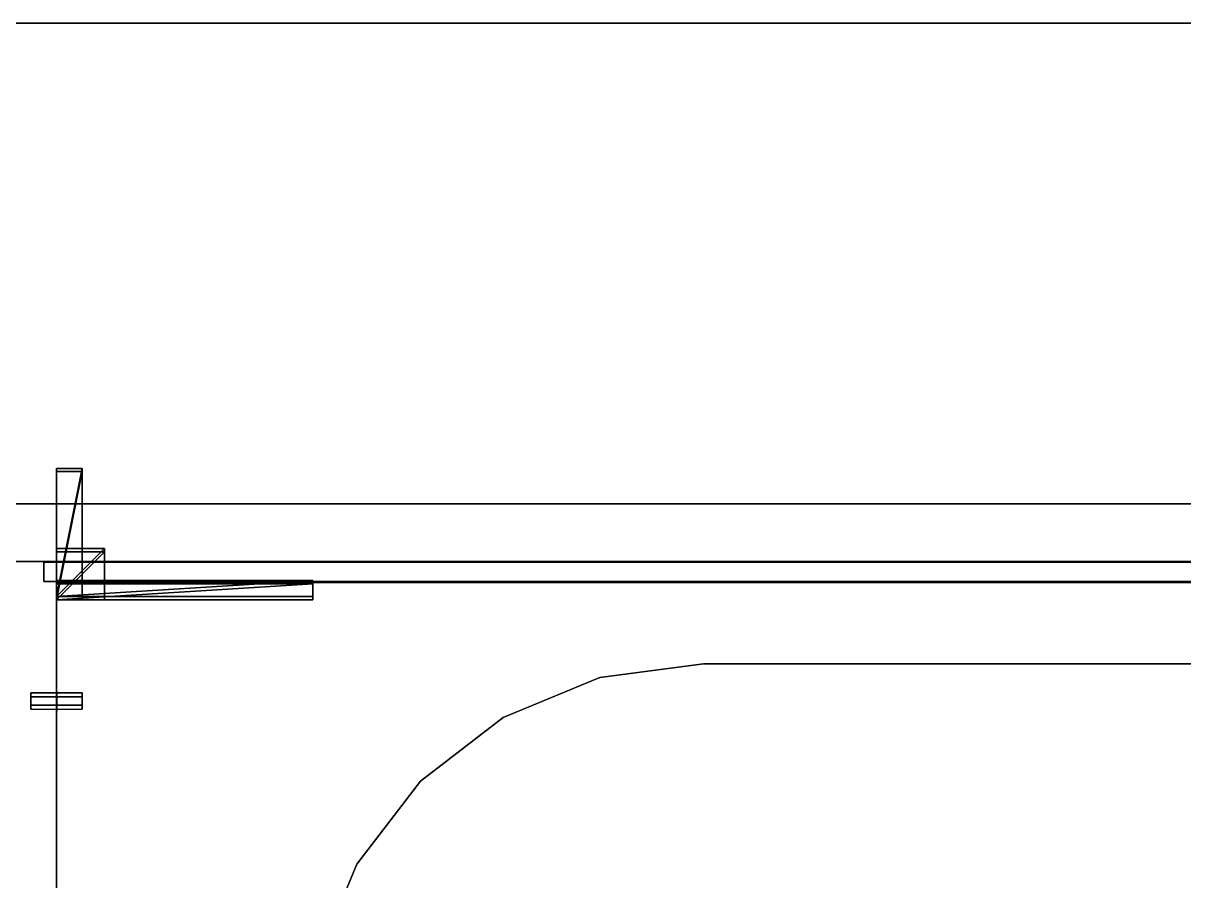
# Model space of a CAD drawing. Extents: x 0 to 3903, y -1756 to 0.
# Drawn here: x 2412.6 to 2775, y -285.7 to -18 of the extents above; entities that cross this region are included whole.
import ezdxf

# ---------------------------------------------------------------- set-up
doc = ezdxf.new("R2010")
doc.units = 0
for name, color, linetype in [('LAYER0', 7, 'CONTINUOUS'), ('LAYER1', 7, 'CONTINUOUS'), ('LAYER145', 35, 'CONTINUOUS'), ('LAYER146', 35, 'CONTINUOUS'), ('LAYER149', 35, 'CONTINUOUS'), ('LAYER151', 8, 'CONTINUOUS'), ('LAYER232', 7, 'CONTINUOUS'), ('LAYER234', 2, 'CONTINUOUS'), ('LAYER235', 7, 'CONTINUOUS'), ('LAYER236', 253, 'CONTINUOUS'), ('LAYER237', 253, 'CONTINUOUS'), ('LAYER238', 253, 'CONTINUOUS'), ('LAYER239', 253, 'CONTINUOUS'), ('LAYER240', 253, 'CONTINUOUS'), ('LAYER241', 253, 'CONTINUOUS'), ('LAYER250', 7, 'CONTINUOUS'), ('LAYER251', 7, 'CONTINUOUS'), ('LAYER252', 7, 'CONTINUOUS'), ('LAYER253', 7, 'CONTINUOUS'), ('LAYER254', 7, 'CONTINUOUS'), ('LAYER256', 254, 'CONTINUOUS'), ('LAYER259', 7, 'CONTINUOUS'), ('LAYER261', 254, 'CONTINUOUS'), ('LAYER55', 7, 'CONTINUOUS'), ('LAYER58', 7, 'CONTINUOUS'), ('LAYER59', 2, 'CONTINUOUS'), ('LAYER60', 7, 'CONTINUOUS'), ('LAYER61', 253, 'CONTINUOUS'), ('LAYER62', 253, 'CONTINUOUS'), ('LAYER63', 253, 'CONTINUOUS'), ('LAYER64', 253, 'CONTINUOUS'), ('LAYER65', 253, 'CONTINUOUS'), ('LAYER66', 253, 'CONTINUOUS'), ('LAYER68', 7, 'CONTINUOUS'), ('LAYER70', 7, 'CONTINUOUS'), ('LAYER72', 254, 'CONTINUOUS')]:
    doc.layers.add(name, color=color, linetype=linetype)

msp = doc.modelspace()

# ---------------------------------------------------------------- linework, layer by layer
at = {"layer": 'LAYER0', "invisible_edges": 1}
for points in [[(3902.994, -18.002), (0.0042, -1756.002), (0.0042, -18.002), (3902.994, -18.002)], [(0.0042, -1756.002), (3902.994, -18.002), (3902.994, -1756.002), (0.0042, -1756.002)], [(0.0042, -18.002, 5), (3902.994, -18.002), (0.0042, -18.002), (0.0042, -18.002, 5)], [(3902.994, -18.002), (0.0042, -18.002, 5), (3902.994, -18.002, 5), (3902.994, -18.002)], [(3902.994, -1756.002, 5), (0.0042, -18.002, 5), (0.0042, -1756.002, 5), (3902.994, -1756.002, 5)], [(0.0042, -18.002, 5), (3902.994, -1756.002, 5), (3902.994, -18.002, 5), (0.0042, -18.002, 5)]]:
    msp.add_3dface(points, dxfattribs=at)
at = {"layer": 'LAYER1'}
for points, invisible_edges in [([(150.0021, -168.0032, 5), (0.0021, -18.0032, 5), (3903.002, -18.0032, 5), (150.0021, -168.0032, 5)], 5), ([(0.0021, -18.0032, 2955), (3903.002, -18.0032, 5), (0.0021, -18.0032, 5), (0.0021, -18.0032, 2955)], 1), ([(3903.002, -18.0032, 5), (0.0021, -18.0032, 2955), (3903.002, -18.0032, 2955), (3903.002, -18.0032, 5)], 1), ([(150.0021, -168.0032, 5), (3903.002, -18.0032, 5), (3753.002, -168.0032, 5), (150.0021, -168.0032, 5)], 3), ([(150.0021, -168.0032, 2955), (3042.972, -168.0032, 1170), (3753.002, -168.0032, 2955), (150.0021, -168.0032, 2955)], 3), ([(150.0021, -168.0032, 2955), (666.0021, -168.0032, 1163), (3042.972, -168.0032, 1170), (150.0021, -168.0032, 2955)], 7), ([(150.0021, -168.0032, 5), (3162.972, -168.0032, 1090), (726.0021, -168.0032, 1083), (150.0021, -168.0032, 5)], 7), ([(3753.002, -168.0032, 5), (3162.972, -168.0032, 1090), (150.0021, -168.0032, 5), (3753.002, -168.0032, 5)], 3), ([(726.0021, -168.0032, 1163), (3042.972, -168.0032, 1170), (666.0021, -168.0032, 1163), (726.0021, -168.0032, 1163)], 3), ([(726.0021, -168.0032, 1163), (3042.972, -168.0032, 1090), (3042.972, -168.0032, 1170), (726.0021, -168.0032, 1163)], 5), ([(3042.972, -168.0032, 1090), (726.0021, -168.0032, 1083), (3162.972, -168.0032, 1090), (3042.972, -168.0032, 1090)], 3), ([(726.0021, -168.0032, 1083), (3042.972, -168.0032, 1090), (726.0021, -168.0032, 1163), (726.0021, -168.0032, 1083)], 3)]:
    msp.add_3dface(points, dxfattribs=dict(at, invisible_edges=invisible_edges))
at = {"layer": 'LAYER145'}
for points, invisible_edges in [([(3753, -168, 910), (2405, -168, 885), (2405, -168, 910), (3753, -168, 910)], 1), ([(2405, -168, 885), (3753, -168, 910), (3753, -168, 885), (2405, -168, 885)], 1), ([(2625, -218, 885), (2405, -168, 885), (2925, -218, 885), (2625, -218, 885)], 3), ([(2592.65, -222.26, 885), (2405, -168, 885), (2625, -218, 885), (2592.65, -222.26, 885)], 3), ([(2562.5, -234.75, 885), (2405, -168, 885), (2592.65, -222.26, 885), (2562.5, -234.75, 885)], 3), ([(2536.61, -254.6101, 885), (2405, -168, 885), (2562.5, -234.75, 885), (2536.61, -254.6101, 885)], 3), ([(2516.75, -280.5, 885), (2405, -168, 885), (2536.61, -254.6101, 885), (2516.75, -280.5, 885)], 3), ([(2504.26, -310.6499, 885), (2405, -168, 885), (2516.75, -280.5, 885), (2504.26, -310.6499, 885)], 3), ([(2405, -168, 885), (2504.26, -310.6499, 885), (2405, -738, 885), (2405, -168, 885)], 3), ([(3753, -168, 885), (2925, -218, 885), (2405, -168, 885), (3753, -168, 885)], 3), ([(2504.26, -310.6499, 910), (2405, -168, 910), (2405, -738, 910), (2504.26, -310.6499, 910)], 5), ([(2516.75, -280.5, 910), (2405, -168, 910), (2504.26, -310.6499, 910), (2516.75, -280.5, 910)], 3), ([(2536.61, -254.6101, 910), (2405, -168, 910), (2516.75, -280.5, 910), (2536.61, -254.6101, 910)], 3), ([(2562.5, -234.75, 910), (2405, -168, 910), (2536.61, -254.6101, 910), (2562.5, -234.75, 910)], 3), ([(2592.65, -222.26, 910), (2405, -168, 910), (2562.5, -234.75, 910), (2592.65, -222.26, 910)], 3), ([(2625, -218, 910), (2405, -168, 910), (2592.65, -222.26, 910), (2625, -218, 910)], 3), ([(2405, -168, 910), (2625, -218, 910), (3753, -168, 910), (2405, -168, 910)], 3), ([(2925, -218, 910), (3753, -168, 910), (2625, -218, 910), (2925, -218, 910)], 3)]:
    msp.add_3dface(points, dxfattribs=dict(at, invisible_edges=invisible_edges))
at = {"layer": 'LAYER146'}
for points, invisible_edges in [([(3735, -186, 910), (2405, -168, 910), (3753, -168, 910), (3735, -186, 910)], 5), ([(2405, -168, 910), (3735, -186, 910), (2423, -186, 910), (2405, -168, 910)], 5), ([(2405, -168, 910), (2423, -186, 910), (2405, -738, 910), (2405, -168, 910)], 3), ([(2405, -168, 930), (3753, -168, 910), (2405, -168, 910), (2405, -168, 930)], 1), ([(3753, -168, 910), (2405, -168, 930), (3753, -168, 930), (3753, -168, 910)], 1), ([(2405, -168, 930), (3735, -186, 930), (3753, -168, 930), (2405, -168, 930)], 3), ([(3735, -186, 930), (2405, -168, 930), (2423, -186, 930), (3735, -186, 930)], 3), ([(2423, -186, 930), (2405, -168, 930), (2423, -720, 930), (2423, -186, 930)], 3), ([(2405, -738, 930), (2423, -720, 930), (2405, -168, 930), (2405, -738, 930)], 3), ([(2423, -720, 910), (2405, -738, 910), (2423, -186, 910), (2423, -720, 910)], 3), ([(3735, -186, 930), (2423, -186, 910), (3735, -186, 910), (3735, -186, 930)], 1), ([(2423, -186, 910), (3735, -186, 930), (2423, -186, 930), (2423, -186, 910)], 1), ([(2423, -720, 930), (2423, -186, 910), (2423, -186, 930), (2423, -720, 930)], 1), ([(2423, -186, 910), (2423, -720, 930), (2423, -720, 910), (2423, -186, 910)], 1)]:
    msp.add_3dface(points, dxfattribs=dict(at, invisible_edges=invisible_edges))
at = {"layer": 'LAYER149'}
for points, invisible_edges in [([(3753, -168.001, 930), (3735, -186.001, 930), (155, -168.001, 930), (3753, -168.001, 930)], 3), ([(155, -168.001, 930), (3735, -186.001, 930), (173, -186.001, 930), (155, -168.001, 930)], 5), ([(155, -168.001, 980), (3753, -168.001, 930), (155, -168.001, 930), (155, -168.001, 980)], 1), ([(3753, -168.001, 930), (155, -168.001, 980), (3753, -168.001, 980), (3753, -168.001, 930)], 1), ([(3735, -186.001, 980), (3753, -168.001, 980), (155, -168.001, 980), (3735, -186.001, 980)], 5), ([(3735, -186.001, 980), (155, -168.001, 980), (173, -186.001, 980), (3735, -186.001, 980)], 3), ([(3735, -186.001, 980), (173, -186.001, 930), (3735, -186.001, 930), (3735, -186.001, 980)], 1), ([(173, -186.001, 930), (3735, -186.001, 980), (173, -186.001, 980), (173, -186.001, 930)], 1)]:
    msp.add_3dface(points, dxfattribs=dict(at, invisible_edges=invisible_edges))
at = {"layer": 'LAYER151', "invisible_edges": 1}
for points in [[(3535, -168, 1605), (907.0002, -538, 1605), (907.0002, -168, 1605), (3535, -168, 1605)], [(907.0002, -538, 1605), (3535, -168, 1605), (3535, -538, 1605), (907.0002, -538, 1605)], [(907.0002, -168, 1623), (3535, -168, 1605), (907.0002, -168, 1605), (907.0002, -168, 1623)], [(3535, -168, 1605), (907.0002, -168, 1623), (3535, -168, 1623), (3535, -168, 1605)], [(3535, -538, 1623), (907.0002, -168, 1623), (907.0002, -538, 1623), (3535, -538, 1623)], [(907.0002, -168, 1623), (3535, -538, 1623), (3535, -168, 1623), (907.0002, -168, 1623)]]:
    msp.add_3dface(points, dxfattribs=at)
at = {"layer": 'LAYER232', "invisible_edges": 1}
for points in [[(2405, -168, 1623), (2423, -518, 1623), (2405, -518, 1623), (2405, -168, 1623)], [(2423, -518, 1623), (2405, -168, 1623), (2423, -168, 1623), (2423, -518, 1623)], [(2423, -168, 2487), (2405, -518, 2487), (2423, -518, 2487), (2423, -168, 2487)], [(2405, -518, 2487), (2423, -168, 2487), (2405, -168, 2487), (2405, -518, 2487)], [(2405, -168, 1623), (2423, -168, 2487), (2423, -168, 1623), (2405, -168, 1623)], [(2423, -168, 2487), (2405, -168, 1623), (2405, -168, 2487), (2423, -168, 2487)], [(2423, -168, 2487), (2423, -518, 1623), (2423, -168, 1623), (2423, -168, 2487)], [(2423, -518, 1623), (2423, -168, 2487), (2423, -518, 2487), (2423, -518, 1623)]]:
    msp.add_3dface(points, dxfattribs=at)
at = {"layer": 'LAYER234'}
for points in [[(2503, -198, 2456.5), (2503, -193, 2456.5), (2423, -198, 2456.5), (2503, -198, 2456.5)], [(2423, -198, 2456.5), (2503, -193, 2456.5), (2423, -193, 2456.5), (2423, -198, 2456.5)], [(2423, -198, 2456.5), (2423, -193, 2456.5), (2423, -198, 2433.5), (2423, -198, 2456.5)], [(2423, -198, 2433.5), (2423, -193, 2456.5), (2423, -193, 2433.5), (2423, -198, 2433.5)], [(2503, -198, 2433.5), (2423, -198, 2433.5), (2503, -193, 2433.5), (2503, -198, 2433.5)], [(2503, -193, 2433.5), (2423, -198, 2433.5), (2423, -193, 2433.5), (2503, -193, 2433.5)], [(2503, -193, 2433.5), (2423, -193, 2433.5), (2503, -193, 2456.5), (2503, -193, 2433.5)], [(2503, -193, 2456.5), (2423, -193, 2433.5), (2423, -193, 2456.5), (2503, -193, 2456.5)], [(2503, -198, 2433.5), (2503, -193, 2433.5), (2503, -198, 2456.5), (2503, -198, 2433.5)], [(2503, -198, 2456.5), (2503, -193, 2433.5), (2503, -193, 2456.5), (2503, -198, 2456.5)], [(2503, -198, 2456.5), (2423, -198, 2456.5), (2503, -198, 2433.5), (2503, -198, 2456.5)], [(2503, -198, 2433.5), (2423, -198, 2456.5), (2423, -198, 2433.5), (2503, -198, 2433.5)]]:
    msp.add_3dface(points, dxfattribs=at)
at = {"layer": 'LAYER235', "invisible_edges": 1}
for points in [[(2423, -193, 2456.5), (2503, -198, 2456.5), (2503, -193, 2456.5), (2423, -193, 2456.5)], [(2503, -198, 2456.5), (2423, -193, 2456.5), (2423, -198, 2456.5), (2503, -198, 2456.5)], [(2423, -198, 2433.5), (2503, -193, 2433.5), (2503, -198, 2433.5), (2423, -198, 2433.5)], [(2503, -193, 2433.5), (2423, -198, 2433.5), (2423, -193, 2433.5), (2503, -193, 2433.5)], [(2423, -193, 2456.5), (2423, -198, 2433.5), (2423, -198, 2456.5), (2423, -193, 2456.5)], [(2423, -198, 2433.5), (2423, -193, 2456.5), (2423, -193, 2433.5), (2423, -198, 2433.5)], [(2503, -193, 2433.5), (2423, -193, 2456.5), (2503, -193, 2456.5), (2503, -193, 2433.5)], [(2423, -193, 2456.5), (2503, -193, 2433.5), (2423, -193, 2433.5), (2423, -193, 2456.5)], [(2503, -193, 2433.5), (2503, -198, 2456.5), (2503, -198, 2433.5), (2503, -193, 2433.5)], [(2503, -198, 2456.5), (2503, -193, 2433.5), (2503, -193, 2456.5), (2503, -198, 2456.5)], [(2423, -198, 2433.5), (2503, -198, 2456.5), (2423, -198, 2456.5), (2423, -198, 2433.5)], [(2503, -198, 2456.5), (2423, -198, 2433.5), (2503, -198, 2433.5), (2503, -198, 2456.5)]]:
    msp.add_3dface(points, dxfattribs=at)
at = {"layer": 'LAYER236'}
for points in [[(2438, -198, 2456.5), (2438, -183, 2456.5), (2423, -198, 2456.5), (2438, -198, 2456.5)], [(2423, -198, 2456.5), (2438, -183, 2456.5), (2423, -183, 2456.5), (2423, -198, 2456.5)], [(2423, -198, 2456.5), (2423, -183, 2456.5), (2423, -198, 2441.5), (2423, -198, 2456.5)], [(2423, -198, 2441.5), (2423, -183, 2456.5), (2423, -183, 2441.5), (2423, -198, 2441.5)], [(2438, -198, 2441.5), (2423, -198, 2441.5), (2438, -183, 2441.5), (2438, -198, 2441.5)], [(2438, -183, 2441.5), (2423, -198, 2441.5), (2423, -183, 2441.5), (2438, -183, 2441.5)], [(2438, -183, 2441.5), (2423, -183, 2441.5), (2438, -183, 2456.5), (2438, -183, 2441.5)], [(2438, -183, 2456.5), (2423, -183, 2441.5), (2423, -183, 2456.5), (2438, -183, 2456.5)], [(2438, -198, 2441.5), (2438, -183, 2441.5), (2438, -198, 2456.5), (2438, -198, 2441.5)], [(2438, -198, 2456.5), (2438, -183, 2441.5), (2438, -183, 2456.5), (2438, -198, 2456.5)], [(2438, -198, 2456.5), (2423, -198, 2456.5), (2438, -198, 2441.5), (2438, -198, 2456.5)], [(2438, -198, 2441.5), (2423, -198, 2456.5), (2423, -198, 2441.5), (2438, -198, 2441.5)]]:
    msp.add_3dface(points, dxfattribs=at)
at = {"layer": 'LAYER237'}
for points in [[(2438, -198, 2456.5), (2438, -183, 2456.5), (2423, -198, 2456.5), (2438, -198, 2456.5)], [(2423, -198, 2456.5), (2438, -183, 2456.5), (2423, -183, 2456.5), (2423, -198, 2456.5)], [(2423, -198, 2456.5), (2423, -183, 2456.5), (2423, -198, 2441.5), (2423, -198, 2456.5)], [(2423, -198, 2441.5), (2423, -183, 2456.5), (2423, -183, 2441.5), (2423, -198, 2441.5)], [(2438, -198, 2441.5), (2423, -198, 2441.5), (2438, -183, 2441.5), (2438, -198, 2441.5)], [(2438, -183, 2441.5), (2423, -198, 2441.5), (2423, -183, 2441.5), (2438, -183, 2441.5)], [(2438, -183, 2441.5), (2423, -183, 2441.5), (2438, -183, 2456.5), (2438, -183, 2441.5)], [(2438, -183, 2456.5), (2423, -183, 2441.5), (2423, -183, 2456.5), (2438, -183, 2456.5)], [(2438, -198, 2441.5), (2438, -183, 2441.5), (2438, -198, 2456.5), (2438, -198, 2441.5)], [(2438, -198, 2456.5), (2438, -183, 2441.5), (2438, -183, 2456.5), (2438, -198, 2456.5)], [(2438, -198, 2456.5), (2423, -198, 2456.5), (2438, -198, 2441.5), (2438, -198, 2456.5)], [(2438, -198, 2441.5), (2423, -198, 2456.5), (2423, -198, 2441.5), (2438, -198, 2441.5)]]:
    msp.add_3dface(points, dxfattribs=at)
at = {"layer": 'LAYER238'}
for points in [[(2438, -198, 2456.5), (2438, -183, 2456.5), (2423, -198, 2456.5), (2438, -198, 2456.5)], [(2423, -198, 2456.5), (2438, -183, 2456.5), (2423, -183, 2456.5), (2423, -198, 2456.5)], [(2423, -198, 2456.5), (2423, -183, 2456.5), (2423, -198, 2441.5), (2423, -198, 2456.5)], [(2423, -198, 2441.5), (2423, -183, 2456.5), (2423, -183, 2441.5), (2423, -198, 2441.5)], [(2438, -198, 2441.5), (2423, -198, 2441.5), (2438, -183, 2441.5), (2438, -198, 2441.5)], [(2438, -183, 2441.5), (2423, -198, 2441.5), (2423, -183, 2441.5), (2438, -183, 2441.5)], [(2438, -183, 2441.5), (2423, -183, 2441.5), (2438, -183, 2456.5), (2438, -183, 2441.5)], [(2438, -183, 2456.5), (2423, -183, 2441.5), (2423, -183, 2456.5), (2438, -183, 2456.5)], [(2438, -198, 2441.5), (2438, -183, 2441.5), (2438, -198, 2456.5), (2438, -198, 2441.5)], [(2438, -198, 2456.5), (2438, -183, 2441.5), (2438, -183, 2456.5), (2438, -198, 2456.5)], [(2438, -198, 2456.5), (2423, -198, 2456.5), (2438, -198, 2441.5), (2438, -198, 2456.5)], [(2438, -198, 2441.5), (2423, -198, 2456.5), (2423, -198, 2441.5), (2438, -198, 2441.5)]]:
    msp.add_3dface(points, dxfattribs=at)
at = {"layer": 'LAYER239'}
for points in [[(2438, -198, 2456.5), (2438, -183, 2456.5), (2423, -198, 2456.5), (2438, -198, 2456.5)], [(2423, -198, 2456.5), (2438, -183, 2456.5), (2423, -183, 2456.5), (2423, -198, 2456.5)], [(2423, -198, 2456.5), (2423, -183, 2456.5), (2423, -198, 2441.5), (2423, -198, 2456.5)], [(2423, -198, 2441.5), (2423, -183, 2456.5), (2423, -183, 2441.5), (2423, -198, 2441.5)], [(2438, -198, 2441.5), (2423, -198, 2441.5), (2438, -183, 2441.5), (2438, -198, 2441.5)], [(2438, -183, 2441.5), (2423, -198, 2441.5), (2423, -183, 2441.5), (2438, -183, 2441.5)], [(2438, -183, 2441.5), (2423, -183, 2441.5), (2438, -183, 2456.5), (2438, -183, 2441.5)], [(2438, -183, 2456.5), (2423, -183, 2441.5), (2423, -183, 2456.5), (2438, -183, 2456.5)], [(2438, -198, 2441.5), (2438, -183, 2441.5), (2438, -198, 2456.5), (2438, -198, 2441.5)], [(2438, -198, 2456.5), (2438, -183, 2441.5), (2438, -183, 2456.5), (2438, -198, 2456.5)], [(2438, -198, 2456.5), (2423, -198, 2456.5), (2438, -198, 2441.5), (2438, -198, 2456.5)], [(2438, -198, 2441.5), (2423, -198, 2456.5), (2423, -198, 2441.5), (2438, -198, 2441.5)]]:
    msp.add_3dface(points, dxfattribs=at)
at = {"layer": 'LAYER240'}
for points in [[(2431, -198, 2456.5), (2431, -158, 2456.5), (2423, -198, 2456.5), (2431, -198, 2456.5)], [(2423, -198, 2456.5), (2431, -158, 2456.5), (2423, -158, 2456.5), (2423, -198, 2456.5)], [(2423, -198, 2456.5), (2423, -158, 2456.5), (2423, -198, 2448.5), (2423, -198, 2456.5)], [(2423, -198, 2448.5), (2423, -158, 2456.5), (2423, -158, 2448.5), (2423, -198, 2448.5)], [(2431, -198, 2448.5), (2423, -198, 2448.5), (2431, -158, 2448.5), (2431, -198, 2448.5)], [(2431, -158, 2448.5), (2423, -198, 2448.5), (2423, -158, 2448.5), (2431, -158, 2448.5)], [(2431, -158, 2448.5), (2423, -158, 2448.5), (2431, -158, 2456.5), (2431, -158, 2448.5)], [(2431, -158, 2456.5), (2423, -158, 2448.5), (2423, -158, 2456.5), (2431, -158, 2456.5)], [(2431, -198, 2448.5), (2431, -158, 2448.5), (2431, -198, 2456.5), (2431, -198, 2448.5)], [(2431, -198, 2456.5), (2431, -158, 2448.5), (2431, -158, 2456.5), (2431, -198, 2456.5)], [(2431, -198, 2456.5), (2423, -198, 2456.5), (2431, -198, 2448.5), (2431, -198, 2456.5)], [(2431, -198, 2448.5), (2423, -198, 2456.5), (2423, -198, 2448.5), (2431, -198, 2448.5)]]:
    msp.add_3dface(points, dxfattribs=at)
at = {"layer": 'LAYER241'}
for points in [[(2503, -198, 2456.5), (2503, -193, 2456.5), (2423, -198, 2456.5), (2503, -198, 2456.5)], [(2423, -198, 2456.5), (2503, -193, 2456.5), (2423, -193, 2456.5), (2423, -198, 2456.5)], [(2423, -198, 2456.5), (2423, -193, 2456.5), (2423, -198, 2440.5), (2423, -198, 2456.5)], [(2423, -198, 2440.5), (2423, -193, 2456.5), (2423, -193, 2440.5), (2423, -198, 2440.5)], [(2503, -198, 2440.5), (2423, -198, 2440.5), (2503, -193, 2440.5), (2503, -198, 2440.5)], [(2503, -193, 2440.5), (2423, -198, 2440.5), (2423, -193, 2440.5), (2503, -193, 2440.5)], [(2503, -193, 2440.5), (2423, -193, 2440.5), (2503, -193, 2456.5), (2503, -193, 2440.5)], [(2503, -193, 2456.5), (2423, -193, 2440.5), (2423, -193, 2456.5), (2503, -193, 2456.5)], [(2503, -198, 2440.5), (2503, -193, 2440.5), (2503, -198, 2456.5), (2503, -198, 2440.5)], [(2503, -198, 2456.5), (2503, -193, 2440.5), (2503, -193, 2456.5), (2503, -198, 2456.5)], [(2503, -198, 2456.5), (2423, -198, 2456.5), (2503, -198, 2440.5), (2503, -198, 2456.5)], [(2503, -198, 2440.5), (2423, -198, 2456.5), (2423, -198, 2440.5), (2503, -198, 2440.5)]]:
    msp.add_3dface(points, dxfattribs=at)
at = {"layer": 'LAYER250', "invisible_edges": 1}
for points in [[(3127, -168, 1624), (2423, -518, 1624), (2423, -168, 1624), (3127, -168, 1624)], [(2423, -518, 1624), (3127, -168, 1624), (3127, -518, 1624), (2423, -518, 1624)], [(2423, -168, 1642), (2423, -518, 1624), (2423, -518, 1642), (2423, -168, 1642)], [(2423, -518, 1624), (2423, -168, 1642), (2423, -168, 1624), (2423, -518, 1624)], [(2423, -168, 1642), (3127, -168, 1624), (2423, -168, 1624), (2423, -168, 1642)], [(3127, -168, 1624), (2423, -168, 1642), (3127, -168, 1642), (3127, -168, 1624)], [(3127, -518, 1642), (2423, -168, 1642), (2423, -518, 1642), (3127, -518, 1642)], [(2423, -168, 1642), (3127, -518, 1642), (3127, -168, 1642), (2423, -168, 1642)]]:
    msp.add_3dface(points, dxfattribs=at)
at = {"layer": 'LAYER251', "invisible_edges": 1}
for points in [[(2423, -168, 2486), (3127, -518, 2486), (3127, -168, 2486), (2423, -168, 2486)], [(3127, -518, 2486), (2423, -168, 2486), (2423, -518, 2486), (3127, -518, 2486)], [(2423, -168, 2486), (2423, -518, 2468), (2423, -518, 2486), (2423, -168, 2486)], [(2423, -518, 2468), (2423, -168, 2486), (2423, -168, 2468), (2423, -518, 2468)], [(3127, -168, 2468), (2423, -168, 2486), (3127, -168, 2486), (3127, -168, 2468)], [(2423, -168, 2486), (3127, -168, 2468), (2423, -168, 2468), (2423, -168, 2486)], [(2423, -518, 2468), (3127, -168, 2468), (3127, -518, 2468), (2423, -518, 2468)], [(3127, -168, 2468), (2423, -518, 2468), (2423, -168, 2468), (3127, -168, 2468)]]:
    msp.add_3dface(points, dxfattribs=at)
at = {"layer": 'LAYER252', "invisible_edges": 1}
for points in [[(2419, -186.3, 1638), (3131, -192.3, 1638), (2419, -192.3, 1638), (2419, -186.3, 1638)], [(3131, -192.3, 1638), (2419, -186.3, 1638), (3131, -186.3, 1638), (3131, -192.3, 1638)], [(2419, -192.3, 2472), (2419, -186.3, 1638), (2419, -192.3, 1638), (2419, -192.3, 2472)], [(2419, -186.3, 1638), (2419, -192.3, 2472), (2419, -186.3, 2472), (2419, -186.3, 1638)], [(3131, -186.3, 2472), (2419, -192.3, 2472), (3131, -192.3, 2472), (3131, -186.3, 2472)], [(2419, -192.3, 2472), (3131, -186.3, 2472), (2419, -186.3, 2472), (2419, -192.3, 2472)], [(2419, -186.3, 1638), (3131, -186.3, 2472), (3131, -186.3, 1638), (2419, -186.3, 1638)], [(3131, -186.3, 2472), (2419, -186.3, 1638), (2419, -186.3, 2472), (3131, -186.3, 2472)], [(2419, -192.3, 2472), (3131, -192.3, 1638), (3131, -192.3, 2472), (2419, -192.3, 2472)], [(3131, -192.3, 1638), (2419, -192.3, 2472), (2419, -192.3, 1638), (3131, -192.3, 1638)]]:
    msp.add_3dface(points, dxfattribs=at)
at = {"layer": 'LAYER253', "invisible_edges": 1}
for points in [[(3127, -168, 2468), (2423, -168, 2348), (2423, -168, 2468), (3127, -168, 2468)], [(2423, -168, 2348), (3127, -168, 2468), (3127, -168, 2348), (2423, -168, 2348)], [(2423, -186, 2468), (2423, -168, 2348), (2423, -186, 2348), (2423, -186, 2468)], [(2423, -168, 2348), (2423, -186, 2468), (2423, -168, 2468), (2423, -168, 2348)], [(3127, -186, 2348), (2423, -168, 2348), (3127, -168, 2348), (3127, -186, 2348)], [(2423, -168, 2348), (3127, -186, 2348), (2423, -186, 2348), (2423, -168, 2348)], [(2423, -186, 2468), (3127, -168, 2468), (2423, -168, 2468), (2423, -186, 2468)], [(3127, -168, 2468), (2423, -186, 2468), (3127, -186, 2468), (3127, -168, 2468)], [(3127, -186, 2348), (2423, -186, 2468), (2423, -186, 2348), (3127, -186, 2348)], [(2423, -186, 2468), (3127, -186, 2348), (3127, -186, 2468), (2423, -186, 2468)]]:
    msp.add_3dface(points, dxfattribs=at)
at = {"layer": 'LAYER254', "invisible_edges": 1}
for points in [[(3127, -192.5999, 1905.333), (2423, -497.9998, 1905.333), (2423, -192.5999, 1905.333), (3127, -192.5999, 1905.333)], [(2423, -497.9998, 1905.333), (3127, -192.5999, 1905.333), (3127, -497.9998, 1905.333), (2423, -497.9998, 1905.333)], [(2423, -192.5999, 1923.333), (2423, -497.9998, 1905.333), (2423, -497.9998, 1923.333), (2423, -192.5999, 1923.333)], [(2423, -497.9998, 1905.333), (2423, -192.5999, 1923.333), (2423, -192.5999, 1905.333), (2423, -497.9998, 1905.333)], [(2423, -192.5999, 1923.333), (3127, -192.5999, 1905.333), (2423, -192.5999, 1905.333), (2423, -192.5999, 1923.333)], [(3127, -192.5999, 1905.333), (2423, -192.5999, 1923.333), (3127, -192.5999, 1923.333), (3127, -192.5999, 1905.333)], [(3127, -497.9998, 1923.333), (2423, -192.5999, 1923.333), (2423, -497.9998, 1923.333), (3127, -497.9998, 1923.333)], [(2423, -192.5999, 1923.333), (3127, -497.9998, 1923.333), (3127, -192.5999, 1923.333), (2423, -192.5999, 1923.333)]]:
    msp.add_3dface(points, dxfattribs=at)
at = {"layer": 'LAYER256'}
for points in [[(2415, -232.0999, 1902.833), (2415, -227.0999, 1902.833), (2415, -228.3499, 1904.998), (2415, -230.8499, 1904.998)], [(2415, -232.0999, 1902.833), (2415, -230.8499, 1900.668), (2415, -228.3499, 1900.668), (2415, -227.0999, 1902.833)], [(2422.95, -226.5999, 1902.833), (2422.95, -232.5999, 1902.833), (2422.95, -231.0999, 1905.431), (2422.95, -228.0999, 1905.431)], [(2422.95, -226.5999, 1902.833), (2422.95, -232.5999, 1902.833), (2422.95, -231.0999, 1900.235), (2422.95, -228.0999, 1900.235)], [(2423.05, -226.5999, 1902.833), (2423.05, -232.5999, 1902.833), (2423.05, -231.0999, 1905.431), (2423.05, -228.0999, 1905.431)], [(2423.05, -226.5999, 1902.833), (2423.05, -232.5999, 1902.833), (2423.05, -231.0999, 1900.235), (2423.05, -228.0999, 1900.235)], [(2431, -232.0999, 1902.833), (2431, -227.0999, 1902.833), (2431, -228.3499, 1904.998), (2431, -230.8499, 1904.998)], [(2431, -232.0999, 1902.833), (2431, -230.8499, 1900.668), (2431, -228.3499, 1900.668), (2431, -227.0999, 1902.833)]]:
    msp.add_3dface(points, dxfattribs=at)
at = {"layer": 'LAYER259', "invisible_edges": 1}
for points in [[(3127, -192.5999, 2186.666), (2423, -497.9998, 2186.666), (2423, -192.5999, 2186.666), (3127, -192.5999, 2186.666)], [(2423, -497.9998, 2186.666), (3127, -192.5999, 2186.666), (3127, -497.9998, 2186.666), (2423, -497.9998, 2186.666)], [(2423, -192.5999, 2204.666), (2423, -497.9998, 2186.666), (2423, -497.9998, 2204.666), (2423, -192.5999, 2204.666)], [(2423, -497.9998, 2186.666), (2423, -192.5999, 2204.666), (2423, -192.5999, 2186.666), (2423, -497.9998, 2186.666)], [(2423, -192.5999, 2204.666), (3127, -192.5999, 2186.666), (2423, -192.5999, 2186.666), (2423, -192.5999, 2204.666)], [(3127, -192.5999, 2186.666), (2423, -192.5999, 2204.666), (3127, -192.5999, 2204.666), (3127, -192.5999, 2186.666)], [(3127, -497.9998, 2204.666), (2423, -192.5999, 2204.666), (2423, -497.9998, 2204.666), (3127, -497.9998, 2204.666)], [(2423, -192.5999, 2204.666), (3127, -497.9998, 2204.666), (3127, -192.5999, 2204.666), (2423, -192.5999, 2204.666)]]:
    msp.add_3dface(points, dxfattribs=at)
at = {"layer": 'LAYER261'}
for points in [[(2415, -232.0999, 2184.166), (2415, -227.0999, 2184.166), (2415, -228.3499, 2186.331), (2415, -230.8499, 2186.331)], [(2415, -232.0999, 2184.166), (2415, -230.8499, 2182.001), (2415, -228.3499, 2182.001), (2415, -227.0999, 2184.166)], [(2422.95, -226.5999, 2184.166), (2422.95, -232.5999, 2184.166), (2422.95, -231.0999, 2186.764), (2422.95, -228.0999, 2186.764)], [(2422.95, -226.5999, 2184.166), (2422.95, -232.5999, 2184.166), (2422.95, -231.0999, 2181.568), (2422.95, -228.0999, 2181.568)], [(2423.05, -226.5999, 2184.166), (2423.05, -232.5999, 2184.166), (2423.05, -231.0999, 2186.764), (2423.05, -228.0999, 2186.764)], [(2423.05, -226.5999, 2184.166), (2423.05, -232.5999, 2184.166), (2423.05, -231.0999, 2181.568), (2423.05, -228.0999, 2181.568)], [(2431, -232.0999, 2184.166), (2431, -227.0999, 2184.166), (2431, -228.3499, 2186.331), (2431, -230.8499, 2186.331)], [(2431, -232.0999, 2184.166), (2431, -230.8499, 2182.001), (2431, -228.3499, 2182.001), (2431, -227.0999, 2184.166)]]:
    msp.add_3dface(points, dxfattribs=at)
at = {"layer": 'LAYER55', "invisible_edges": 1}
for points in [[(3657, -168, 205.5), (2423, -718, 205.5), (2423, -168, 205.5), (3657, -168, 205.5)], [(2423, -718, 205.5), (3657, -168, 205.5), (3657, -718, 205.5), (2423, -718, 205.5)], [(2423, -168, 223.5), (2423, -718, 205.5), (2423, -718, 223.5), (2423, -168, 223.5)], [(2423, -718, 205.5), (2423, -168, 223.5), (2423, -168, 205.5), (2423, -718, 205.5)], [(2423, -168, 223.5), (3657, -168, 205.5), (2423, -168, 205.5), (2423, -168, 223.5)], [(3657, -168, 205.5), (2423, -168, 223.5), (3657, -168, 223.5), (3657, -168, 205.5)], [(3657, -718, 223.5), (2423, -168, 223.5), (2423, -718, 223.5), (3657, -718, 223.5)], [(2423, -168, 223.5), (3657, -718, 223.5), (3657, -168, 223.5), (2423, -168, 223.5)]]:
    msp.add_3dface(points, dxfattribs=at)
at = {"layer": 'LAYER58', "invisible_edges": 1}
for points in [[(2405, -168, 204.5), (2423, -718, 204.5), (2405, -718, 204.5), (2405, -168, 204.5)], [(2423, -718, 204.5), (2405, -168, 204.5), (2423, -168, 204.5), (2423, -718, 204.5)], [(2423, -168, 884.5), (2405, -718, 884.5), (2423, -718, 884.5), (2423, -168, 884.5)], [(2405, -718, 884.5), (2423, -168, 884.5), (2405, -168, 884.5), (2405, -718, 884.5)], [(2405, -168, 204.5), (2423, -168, 884.5), (2423, -168, 204.5), (2405, -168, 204.5)], [(2423, -168, 884.5), (2405, -168, 204.5), (2405, -168, 884.5), (2423, -168, 884.5)], [(2423, -168, 884.5), (2423, -718, 204.5), (2423, -168, 204.5), (2423, -168, 884.5)], [(2423, -718, 204.5), (2423, -168, 884.5), (2423, -718, 884.5), (2423, -718, 204.5)]]:
    msp.add_3dface(points, dxfattribs=at)
at = {"layer": 'LAYER59'}
for points in [[(2503, -197, 843.5), (2503, -192, 843.5), (2423, -197, 843.5), (2503, -197, 843.5)], [(2423, -197, 843.5), (2503, -192, 843.5), (2423, -192, 843.5), (2423, -197, 843.5)], [(2423, -197, 843.5), (2423, -192, 843.5), (2423, -197, 820.5), (2423, -197, 843.5)], [(2423, -197, 820.5), (2423, -192, 843.5), (2423, -192, 820.5), (2423, -197, 820.5)], [(2503, -197, 820.5), (2423, -197, 820.5), (2503, -192, 820.5), (2503, -197, 820.5)], [(2503, -192, 820.5), (2423, -197, 820.5), (2423, -192, 820.5), (2503, -192, 820.5)], [(2503, -192, 820.5), (2423, -192, 820.5), (2503, -192, 843.5), (2503, -192, 820.5)], [(2503, -192, 843.5), (2423, -192, 820.5), (2423, -192, 843.5), (2503, -192, 843.5)], [(2503, -197, 820.5), (2503, -192, 820.5), (2503, -197, 843.5), (2503, -197, 820.5)], [(2503, -197, 843.5), (2503, -192, 820.5), (2503, -192, 843.5), (2503, -197, 843.5)], [(2503, -197, 843.5), (2423, -197, 843.5), (2503, -197, 820.5), (2503, -197, 843.5)], [(2503, -197, 820.5), (2423, -197, 843.5), (2423, -197, 820.5), (2503, -197, 820.5)]]:
    msp.add_3dface(points, dxfattribs=at)
at = {"layer": 'LAYER60', "invisible_edges": 1}
for points in [[(2423, -192, 843.5), (2503, -197, 843.5), (2503, -192, 843.5), (2423, -192, 843.5)], [(2503, -197, 843.5), (2423, -192, 843.5), (2423, -197, 843.5), (2503, -197, 843.5)], [(2423, -197, 820.5), (2503, -192, 820.5), (2503, -197, 820.5), (2423, -197, 820.5)], [(2503, -192, 820.5), (2423, -197, 820.5), (2423, -192, 820.5), (2503, -192, 820.5)], [(2423, -192, 843.5), (2423, -197, 820.5), (2423, -197, 843.5), (2423, -192, 843.5)], [(2423, -197, 820.5), (2423, -192, 843.5), (2423, -192, 820.5), (2423, -197, 820.5)], [(2503, -192, 820.5), (2423, -192, 843.5), (2503, -192, 843.5), (2503, -192, 820.5)], [(2423, -192, 843.5), (2503, -192, 820.5), (2423, -192, 820.5), (2423, -192, 843.5)], [(2503, -192, 820.5), (2503, -197, 843.5), (2503, -197, 820.5), (2503, -192, 820.5)], [(2503, -197, 843.5), (2503, -192, 820.5), (2503, -192, 843.5), (2503, -197, 843.5)], [(2423, -197, 820.5), (2503, -197, 843.5), (2423, -197, 843.5), (2423, -197, 820.5)], [(2503, -197, 843.5), (2423, -197, 820.5), (2503, -197, 820.5), (2503, -197, 843.5)]]:
    msp.add_3dface(points, dxfattribs=at)
at = {"layer": 'LAYER61'}
for points in [[(2438, -197, 843.5), (2438, -182, 843.5), (2423, -197, 843.5), (2438, -197, 843.5)], [(2423, -197, 843.5), (2438, -182, 843.5), (2423, -182, 843.5), (2423, -197, 843.5)], [(2423, -197, 843.5), (2423, -182, 843.5), (2423, -197, 828.5), (2423, -197, 843.5)], [(2423, -197, 828.5), (2423, -182, 843.5), (2423, -182, 828.5), (2423, -197, 828.5)], [(2438, -197, 828.5), (2423, -197, 828.5), (2438, -182, 828.5), (2438, -197, 828.5)], [(2438, -182, 828.5), (2423, -197, 828.5), (2423, -182, 828.5), (2438, -182, 828.5)], [(2438, -182, 828.5), (2423, -182, 828.5), (2438, -182, 843.5), (2438, -182, 828.5)], [(2438, -182, 843.5), (2423, -182, 828.5), (2423, -182, 843.5), (2438, -182, 843.5)], [(2438, -197, 828.5), (2438, -182, 828.5), (2438, -197, 843.5), (2438, -197, 828.5)], [(2438, -197, 843.5), (2438, -182, 828.5), (2438, -182, 843.5), (2438, -197, 843.5)], [(2438, -197, 843.5), (2423, -197, 843.5), (2438, -197, 828.5), (2438, -197, 843.5)], [(2438, -197, 828.5), (2423, -197, 843.5), (2423, -197, 828.5), (2438, -197, 828.5)]]:
    msp.add_3dface(points, dxfattribs=at)
at = {"layer": 'LAYER62'}
for points in [[(2438, -197, 843.5), (2438, -182, 843.5), (2423, -197, 843.5), (2438, -197, 843.5)], [(2423, -197, 843.5), (2438, -182, 843.5), (2423, -182, 843.5), (2423, -197, 843.5)], [(2423, -197, 843.5), (2423, -182, 843.5), (2423, -197, 828.5), (2423, -197, 843.5)], [(2423, -197, 828.5), (2423, -182, 843.5), (2423, -182, 828.5), (2423, -197, 828.5)], [(2438, -197, 828.5), (2423, -197, 828.5), (2438, -182, 828.5), (2438, -197, 828.5)], [(2438, -182, 828.5), (2423, -197, 828.5), (2423, -182, 828.5), (2438, -182, 828.5)], [(2438, -182, 828.5), (2423, -182, 828.5), (2438, -182, 843.5), (2438, -182, 828.5)], [(2438, -182, 843.5), (2423, -182, 828.5), (2423, -182, 843.5), (2438, -182, 843.5)], [(2438, -197, 828.5), (2438, -182, 828.5), (2438, -197, 843.5), (2438, -197, 828.5)], [(2438, -197, 843.5), (2438, -182, 828.5), (2438, -182, 843.5), (2438, -197, 843.5)], [(2438, -197, 843.5), (2423, -197, 843.5), (2438, -197, 828.5), (2438, -197, 843.5)], [(2438, -197, 828.5), (2423, -197, 843.5), (2423, -197, 828.5), (2438, -197, 828.5)]]:
    msp.add_3dface(points, dxfattribs=at)
at = {"layer": 'LAYER63'}
for points in [[(2438, -197, 843.5), (2438, -182, 843.5), (2423, -197, 843.5), (2438, -197, 843.5)], [(2423, -197, 843.5), (2438, -182, 843.5), (2423, -182, 843.5), (2423, -197, 843.5)], [(2423, -197, 843.5), (2423, -182, 843.5), (2423, -197, 828.5), (2423, -197, 843.5)], [(2423, -197, 828.5), (2423, -182, 843.5), (2423, -182, 828.5), (2423, -197, 828.5)], [(2438, -197, 828.5), (2423, -197, 828.5), (2438, -182, 828.5), (2438, -197, 828.5)], [(2438, -182, 828.5), (2423, -197, 828.5), (2423, -182, 828.5), (2438, -182, 828.5)], [(2438, -182, 828.5), (2423, -182, 828.5), (2438, -182, 843.5), (2438, -182, 828.5)], [(2438, -182, 843.5), (2423, -182, 828.5), (2423, -182, 843.5), (2438, -182, 843.5)], [(2438, -197, 828.5), (2438, -182, 828.5), (2438, -197, 843.5), (2438, -197, 828.5)], [(2438, -197, 843.5), (2438, -182, 828.5), (2438, -182, 843.5), (2438, -197, 843.5)], [(2438, -197, 843.5), (2423, -197, 843.5), (2438, -197, 828.5), (2438, -197, 843.5)], [(2438, -197, 828.5), (2423, -197, 843.5), (2423, -197, 828.5), (2438, -197, 828.5)]]:
    msp.add_3dface(points, dxfattribs=at)
at = {"layer": 'LAYER64'}
for points in [[(2438, -197, 843.5), (2438, -182, 843.5), (2423, -197, 843.5), (2438, -197, 843.5)], [(2423, -197, 843.5), (2438, -182, 843.5), (2423, -182, 843.5), (2423, -197, 843.5)], [(2423, -197, 843.5), (2423, -182, 843.5), (2423, -197, 828.5), (2423, -197, 843.5)], [(2423, -197, 828.5), (2423, -182, 843.5), (2423, -182, 828.5), (2423, -197, 828.5)], [(2438, -197, 828.5), (2423, -197, 828.5), (2438, -182, 828.5), (2438, -197, 828.5)], [(2438, -182, 828.5), (2423, -197, 828.5), (2423, -182, 828.5), (2438, -182, 828.5)], [(2438, -182, 828.5), (2423, -182, 828.5), (2438, -182, 843.5), (2438, -182, 828.5)], [(2438, -182, 843.5), (2423, -182, 828.5), (2423, -182, 843.5), (2438, -182, 843.5)], [(2438, -197, 828.5), (2438, -182, 828.5), (2438, -197, 843.5), (2438, -197, 828.5)], [(2438, -197, 843.5), (2438, -182, 828.5), (2438, -182, 843.5), (2438, -197, 843.5)], [(2438, -197, 843.5), (2423, -197, 843.5), (2438, -197, 828.5), (2438, -197, 843.5)], [(2438, -197, 828.5), (2423, -197, 843.5), (2423, -197, 828.5), (2438, -197, 828.5)]]:
    msp.add_3dface(points, dxfattribs=at)
at = {"layer": 'LAYER65'}
for points in [[(2431, -197, 843.5), (2431, -157, 843.5), (2423, -197, 843.5), (2431, -197, 843.5)], [(2423, -197, 843.5), (2431, -157, 843.5), (2423, -157, 843.5), (2423, -197, 843.5)], [(2423, -197, 843.5), (2423, -157, 843.5), (2423, -197, 835.5), (2423, -197, 843.5)], [(2423, -197, 835.5), (2423, -157, 843.5), (2423, -157, 835.5), (2423, -197, 835.5)], [(2431, -197, 835.5), (2423, -197, 835.5), (2431, -157, 835.5), (2431, -197, 835.5)], [(2431, -157, 835.5), (2423, -197, 835.5), (2423, -157, 835.5), (2431, -157, 835.5)], [(2431, -157, 835.5), (2423, -157, 835.5), (2431, -157, 843.5), (2431, -157, 835.5)], [(2431, -157, 843.5), (2423, -157, 835.5), (2423, -157, 843.5), (2431, -157, 843.5)], [(2431, -197, 835.5), (2431, -157, 835.5), (2431, -197, 843.5), (2431, -197, 835.5)], [(2431, -197, 843.5), (2431, -157, 835.5), (2431, -157, 843.5), (2431, -197, 843.5)], [(2431, -197, 843.5), (2423, -197, 843.5), (2431, -197, 835.5), (2431, -197, 843.5)], [(2431, -197, 835.5), (2423, -197, 843.5), (2423, -197, 835.5), (2431, -197, 835.5)]]:
    msp.add_3dface(points, dxfattribs=at)
at = {"layer": 'LAYER66'}
for points in [[(2503, -197, 843.5), (2503, -192, 843.5), (2423, -197, 843.5), (2503, -197, 843.5)], [(2423, -197, 843.5), (2503, -192, 843.5), (2423, -192, 843.5), (2423, -197, 843.5)], [(2423, -197, 843.5), (2423, -192, 843.5), (2423, -197, 827.5), (2423, -197, 843.5)], [(2423, -197, 827.5), (2423, -192, 843.5), (2423, -192, 827.5), (2423, -197, 827.5)], [(2503, -197, 827.5), (2423, -197, 827.5), (2503, -192, 827.5), (2503, -197, 827.5)], [(2503, -192, 827.5), (2423, -197, 827.5), (2423, -192, 827.5), (2503, -192, 827.5)], [(2503, -192, 827.5), (2423, -192, 827.5), (2503, -192, 843.5), (2503, -192, 827.5)], [(2503, -192, 843.5), (2423, -192, 827.5), (2423, -192, 843.5), (2503, -192, 843.5)], [(2503, -197, 827.5), (2503, -192, 827.5), (2503, -197, 843.5), (2503, -197, 827.5)], [(2503, -197, 843.5), (2503, -192, 827.5), (2503, -192, 843.5), (2503, -197, 843.5)], [(2503, -197, 843.5), (2423, -197, 843.5), (2503, -197, 827.5), (2503, -197, 843.5)], [(2503, -197, 827.5), (2423, -197, 843.5), (2423, -197, 827.5), (2503, -197, 827.5)]]:
    msp.add_3dface(points, dxfattribs=at)
at = {"layer": 'LAYER68', "invisible_edges": 1}
for points in [[(2423, -168, 764), (3657, -168, 884), (3657, -168, 764), (2423, -168, 764)], [(3657, -168, 884), (2423, -168, 764), (2423, -168, 884), (3657, -168, 884)], [(2423, -186, 884), (3657, -168, 884), (2423, -168, 884), (2423, -186, 884)], [(3657, -168, 884), (2423, -186, 884), (3657, -186, 884), (3657, -168, 884)], [(2423, -168, 764), (2423, -186, 884), (2423, -168, 884), (2423, -168, 764)], [(2423, -186, 884), (2423, -168, 764), (2423, -186, 764), (2423, -186, 884)], [(3657, -186, 764), (2423, -168, 764), (3657, -168, 764), (3657, -186, 764)], [(2423, -168, 764), (3657, -186, 764), (2423, -186, 764), (2423, -168, 764)], [(2423, -186, 884), (3657, -186, 764), (3657, -186, 884), (2423, -186, 884)], [(3657, -186, 764), (2423, -186, 884), (2423, -186, 764), (3657, -186, 764)]]:
    msp.add_3dface(points, dxfattribs=at)
at = {"layer": 'LAYER70', "invisible_edges": 1}
for points in [[(3657, -192.5999, 535.5), (2423, -617.9998, 535.5), (2423, -192.5999, 535.5), (3657, -192.5999, 535.5)], [(2423, -617.9998, 535.5), (3657, -192.5999, 535.5), (3657, -617.9998, 535.5), (2423, -617.9998, 535.5)], [(2423, -192.5999, 553.5), (2423, -617.9998, 535.5), (2423, -617.9998, 553.5), (2423, -192.5999, 553.5)], [(2423, -617.9998, 535.5), (2423, -192.5999, 553.5), (2423, -192.5999, 535.5), (2423, -617.9998, 535.5)], [(2423, -192.5999, 553.5), (3657, -192.5999, 535.5), (2423, -192.5999, 535.5), (2423, -192.5999, 553.5)], [(3657, -192.5999, 535.5), (2423, -192.5999, 553.5), (3657, -192.5999, 553.5), (3657, -192.5999, 535.5)], [(3657, -617.9998, 553.5), (2423, -192.5999, 553.5), (2423, -617.9998, 553.5), (3657, -617.9998, 553.5)], [(2423, -192.5999, 553.5), (3657, -617.9998, 553.5), (3657, -192.5999, 553.5), (2423, -192.5999, 553.5)]]:
    msp.add_3dface(points, dxfattribs=at)
at = {"layer": 'LAYER72'}
for points in [[(2415, -232.0999, 533), (2415, -227.0999, 533), (2415, -228.3499, 535.165), (2415, -230.8499, 535.165)], [(2415, -232.0999, 533), (2415, -230.8499, 530.8349), (2415, -228.3499, 530.8349), (2415, -227.0999, 533)], [(2422.95, -226.5999, 533), (2422.95, -232.5999, 533), (2422.95, -231.0999, 535.5981), (2422.95, -228.0999, 535.5981)], [(2422.95, -226.5999, 533), (2422.95, -232.5999, 533), (2422.95, -231.0999, 530.4019), (2422.95, -228.0999, 530.4019)], [(2423.05, -226.5999, 533), (2423.05, -232.5999, 533), (2423.05, -231.0999, 535.5981), (2423.05, -228.0999, 535.5981)], [(2423.05, -226.5999, 533), (2423.05, -232.5999, 533), (2423.05, -231.0999, 530.4019), (2423.05, -228.0999, 530.4019)], [(2431, -232.0999, 533), (2431, -227.0999, 533), (2431, -228.3499, 535.165), (2431, -230.8499, 535.165)], [(2431, -232.0999, 533), (2431, -230.8499, 530.8349), (2431, -228.3499, 530.8349), (2431, -227.0999, 533)]]:
    msp.add_3dface(points, dxfattribs=at)

# ---------------------------------------------------------------- meshes
at = {"layer": 'LAYER1'}
mesh = msp.add_polymesh((5, 2), dxfattribs=at)
for k, corner in enumerate([(150.0001, -168.0002, 2955), (150.0001, -1606, 2955), (3752.999, -168.0002, 2955), (150.0001, -168.0002, 2955), (3752.999, -1606, 2955), (3752.999, -168.0002, 2955), (150, -1606, 2955), (3752.999, -1606, 2955), (0, -1756, 2955), (3902.999, -1756, 2955)]):
    mesh.set_mesh_vertex(divmod(k, 2), corner)
at = {"layer": 'LAYER256'}
mesh = msp.add_polymesh((2, 6), dxfattribs=dict(at, n_close=True))
for k, corner in enumerate([(2431, -232.0999, 1902.833), (2431, -230.8499, 1904.998), (2431, -228.3499, 1904.998), (2431, -227.0999, 1902.833), (2431, -228.3499, 1900.668), (2431, -230.8499, 1900.668), (2415, -232.0999, 1902.833), (2415, -230.8499, 1904.998), (2415, -228.3499, 1904.998), (2415, -227.0999, 1902.833), (2415, -228.3499, 1900.668), (2415, -230.8499, 1900.668)]):
    mesh.set_mesh_vertex(divmod(k, 6), corner)
mesh = msp.add_polymesh((2, 6), dxfattribs=dict(at, n_close=True))
for k, corner in enumerate([(2423.05, -232.5999, 1902.833), (2423.05, -231.0999, 1905.431), (2423.05, -228.0999, 1905.431), (2423.05, -226.5999, 1902.833), (2423.05, -228.0999, 1900.235), (2423.05, -231.0999, 1900.235), (2422.95, -232.5999, 1902.833), (2422.95, -231.0999, 1905.431), (2422.95, -228.0999, 1905.431), (2422.95, -226.5999, 1902.833), (2422.95, -228.0999, 1900.235), (2422.95, -231.0999, 1900.235)]):
    mesh.set_mesh_vertex(divmod(k, 6), corner)
at = {"layer": 'LAYER261'}
mesh = msp.add_polymesh((2, 6), dxfattribs=dict(at, n_close=True))
for k, corner in enumerate([(2431, -232.0999, 2184.166), (2431, -230.8499, 2186.331), (2431, -228.3499, 2186.331), (2431, -227.0999, 2184.166), (2431, -228.3499, 2182.001), (2431, -230.8499, 2182.001), (2415, -232.0999, 2184.166), (2415, -230.8499, 2186.331), (2415, -228.3499, 2186.331), (2415, -227.0999, 2184.166), (2415, -228.3499, 2182.001), (2415, -230.8499, 2182.001)]):
    mesh.set_mesh_vertex(divmod(k, 6), corner)
mesh = msp.add_polymesh((2, 6), dxfattribs=dict(at, n_close=True))
for k, corner in enumerate([(2423.05, -232.5999, 2184.166), (2423.05, -231.0999, 2186.764), (2423.05, -228.0999, 2186.764), (2423.05, -226.5999, 2184.166), (2423.05, -228.0999, 2181.568), (2423.05, -231.0999, 2181.568), (2422.95, -232.5999, 2184.166), (2422.95, -231.0999, 2186.764), (2422.95, -228.0999, 2186.764), (2422.95, -226.5999, 2184.166), (2422.95, -228.0999, 2181.568), (2422.95, -231.0999, 2181.568)]):
    mesh.set_mesh_vertex(divmod(k, 6), corner)
at = {"layer": 'LAYER72'}
mesh = msp.add_polymesh((2, 6), dxfattribs=dict(at, n_close=True))
for k, corner in enumerate([(2431, -232.0999, 533), (2431, -230.8499, 535.165), (2431, -228.3499, 535.165), (2431, -227.0999, 533), (2431, -228.3499, 530.8349), (2431, -230.8499, 530.8349), (2415, -232.0999, 533), (2415, -230.8499, 535.165), (2415, -228.3499, 535.165), (2415, -227.0999, 533), (2415, -228.3499, 530.8349), (2415, -230.8499, 530.8349)]):
    mesh.set_mesh_vertex(divmod(k, 6), corner)
mesh = msp.add_polymesh((2, 6), dxfattribs=dict(at, n_close=True))
for k, corner in enumerate([(2423.05, -232.5999, 533), (2423.05, -231.0999, 535.5981), (2423.05, -228.0999, 535.5981), (2423.05, -226.5999, 533), (2423.05, -228.0999, 530.4019), (2423.05, -231.0999, 530.4019), (2422.95, -232.5999, 533), (2422.95, -231.0999, 535.5981), (2422.95, -228.0999, 535.5981), (2422.95, -226.5999, 533), (2422.95, -228.0999, 530.4019), (2422.95, -231.0999, 530.4019)]):
    mesh.set_mesh_vertex(divmod(k, 6), corner)

doc.saveas('drawing.dxf')
